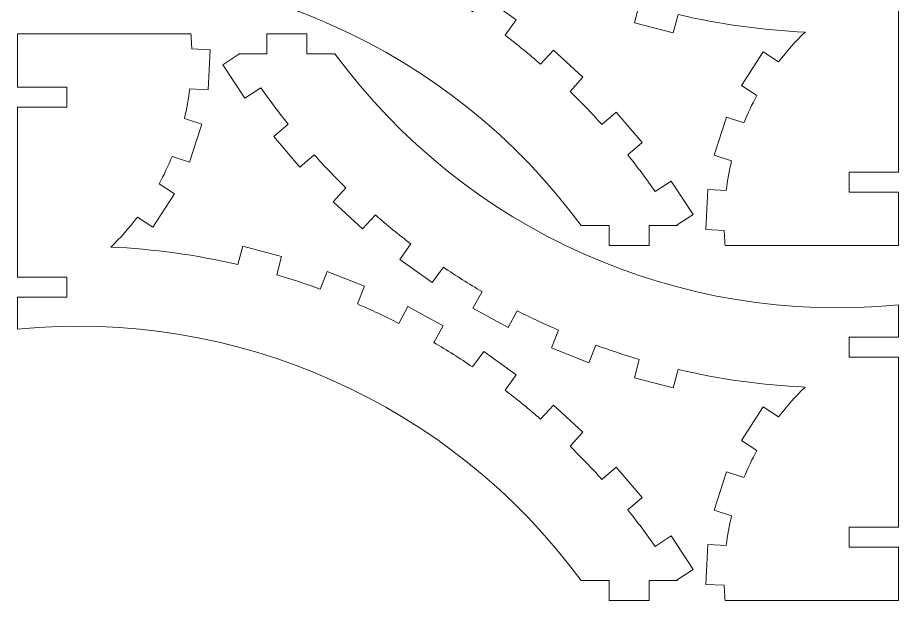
# Model space of a CAD drawing. Header units: millimetres. Extents: x -337 to 336, y -261 to 261.
# Drawn here: x -66.5 to 65.6, y 69.4 to 156.8 of the extents above; entities that cross this region are included whole.
import ezdxf

# ---------------------------------------------------------------- set-up
doc = ezdxf.new("R2010")
doc.units = ezdxf.units.MM
doc.header["$MEASUREMENT"] = 0
doc.layers.add('Camada 1', color=7, linetype='Continuous')

msp = doc.modelspace()

# ---------------------------------------------------------------- linework, layer by layer
at = {"layer": 'Camada 1', "lineweight": 20}
for points in [[(-66.501, 163.2831), (-33.654, 166.5109), (-1.5349, 152.2005), (18.0315, 125.6205), (18.0315, 125.6205), (18.0315, 125.6205), (22.2653, 125.6205), (22.2653, 125.6205), (22.2653, 125.6205), (22.2653, 125.6205), (22.2653, 122.6205), (22.2653, 122.6205), (22.2653, 122.6205), (22.2653, 122.6205), (28.2653, 122.6205), (28.2653, 122.6205), (28.2653, 122.6205), (28.2653, 122.6205), (28.2653, 125.6205), (28.2653, 125.6205), (28.2653, 125.6205), (28.2653, 125.6205), (32.499, 125.6205), (32.499, 125.6205), (32.499, 125.6205), (32.499, 125.6205), (32.4506, 125.6989), (32.4506, 125.6989), (32.4506, 125.6989), (32.4506, 125.6989), (34.8368, 127.2709), (34.8368, 127.2709), (34.8368, 127.2709), (34.8368, 127.2709), (31.5359, 132.2813), (31.5359, 132.2813), (31.5359, 132.2813), (31.5359, 132.2813), (29.1497, 130.7093), (29.1497, 130.7093), (29.1497, 130.7093), (27.8353, 132.586), (26.4603, 134.4194), (25.0266, 136.2067), (25.0266, 136.2067), (25.0266, 136.2067), (27.204, 138.0573), (27.204, 138.0573), (27.204, 138.0573), (27.204, 138.0573), (23.3183, 142.6291), (23.3183, 142.6291), (23.3183, 142.6291), (23.3183, 142.6291), (21.1409, 140.7785), (21.1409, 140.7785), (21.1409, 140.7785), (19.6081, 142.4814), (18.0203, 144.134), (16.38, 145.7337), (16.38, 145.7337), (16.38, 145.7337), (18.3161, 147.8353), (18.3161, 147.8353), (18.3161, 147.8353), (18.3161, 147.8353), (13.9033, 151.9006), (13.9033, 151.9006), (13.9033, 151.9006), (13.9033, 151.9006), (11.9671, 149.799), (11.9671, 149.799), (11.9671, 149.799), (10.2386, 151.3029), (8.4616, 152.7502), (6.6389, 154.1385), (6.6389, 154.1385), (6.6389, 154.1385), (8.3051, 156.4599), (8.3051, 156.4599), (8.3051, 156.4599), (8.3051, 156.4599), (3.4306, 159.9584), (3.4306, 159.9584), (3.4306, 159.9584), (3.4306, 159.9584), (1.7645, 157.637), (1.7645, 157.637), (1.7645, 157.637), (-0.1341, 158.9195), (-2.0739, 160.1399), (-4.0519, 161.2963), (-4.0519, 161.2963), (-4.0519, 161.2963), (-2.6804, 163.8031), (-2.6804, 163.8031), (-2.6804, 163.8031), (-2.6804, 163.8031), (-7.9442, 166.6829), (-7.9442, 166.6829), (-7.9442, 166.6829), (-7.9442, 166.6829), (-9.3157, 164.176), (-9.3157, 164.176), (-9.3157, 164.176), (-11.3561, 165.2182), (-13.43, 166.1936), (-15.5339, 167.1008), (-15.5339, 167.1008), (-15.5339, 167.1008), (-14.4774, 169.7559), (-14.4774, 169.7559), (-14.4774, 169.7559), (-14.4774, 169.7559), (-20.0523, 171.9741), (-20.0523, 171.9741), (-20.0523, 171.9741), (-20.0523, 171.9741), (-21.1088, 169.3191), (-21.1088, 169.3191), (-21.1088, 169.3191), (-23.2608, 170.1054), (-25.4379, 170.8214), (-27.6365, 171.466), (-27.6365, 171.466), (-27.6365, 171.466), (-26.9108, 174.2298), (-26.9108, 174.2298), (-26.9108, 174.2298), (-26.9108, 174.2298), (-32.714, 175.7537), (-32.714, 175.7537), (-32.714, 175.7537), (-32.714, 175.7537), (-33.4398, 172.9899), (-33.4398, 172.9899), (-33.4398, 172.9899), (-39.7002, 174.445), (-46.0804, 175.3255), (-52.501, 175.6205), (-52.501, 175.6205), (-51.0695, 177.0103), (-49.744, 178.5053), (-48.5356, 180.0929), (-48.5356, 180.0929), (-48.5356, 180.0929), (-46.2147, 178.5871), (-46.2147, 178.5871), (-46.2147, 178.5871), (-46.2147, 178.5871), (-42.949, 183.6205), (-42.949, 183.6205), (-42.949, 183.6205), (-42.949, 183.6205), (-45.2699, 185.1263), (-45.2699, 185.1263), (-45.2699, 185.1263), (-44.5461, 186.45), (-43.8976, 187.8135), (-43.3278, 189.2104), (-43.3278, 189.2104), (-43.3278, 189.2104), (-40.6949, 188.3604), (-40.6949, 188.3604), (-40.6949, 188.3604), (-40.6949, 188.3604), (-38.8517, 194.0703), (-38.8517, 194.0703), (-38.8517, 194.0703), (-38.8517, 194.0703), (-41.4845, 194.9202), (-41.4845, 194.9202), (-41.4845, 194.9202), (-41.13, 196.3866), (-40.8587, 197.8719), (-40.672, 199.369), (-40.672, 199.369), (-40.672, 199.369), (-37.9087, 199.2334), (-37.9087, 199.2334), (-37.9087, 199.2334), (-37.9087, 199.2334), (-37.6148, 205.2262), (-37.6148, 205.2262), (-37.6148, 205.2262), (-37.6148, 205.2262), (-40.3781, 205.3618), (-40.3781, 205.3618), (-40.3781, 205.3618), (-40.3978, 206.1157), (-40.4387, 206.8689), (-40.501, 207.6205), (-40.501, 207.6205), (-40.501, 207.6205), (-66.501, 207.6205), (-66.501, 207.6205), (-66.501, 207.6205), (-66.501, 207.6205), (-66.501, 199.6205), (-66.501, 199.6205), (-66.501, 199.6205), (-66.501, 199.6205), (-59.1116, 199.6205), (-59.1116, 199.6205), (-59.1116, 199.6205), (-59.1116, 199.6205), (-59.1116, 196.6205), (-59.1116, 196.6205), (-59.1116, 196.6205), (-59.1116, 196.6205), (-66.501, 196.6205), (-66.501, 196.6205), (-66.501, 196.6205), (-66.501, 193.2488), (-66.501, 189.8771), (-66.501, 186.5054), (-66.501, 186.5054), (-66.501, 186.5054), (-66.501, 181.2253), (-66.501, 181.2253), (-66.501, 181.2253), (-66.501, 181.2253), (-66.501, 180.0763), (-66.501, 180.0763), (-66.501, 180.0763), (-66.501, 180.0763), (-66.501, 176.4869), (-66.501, 176.4869), (-66.501, 176.4869), (-66.501, 176.4869), (-66.501, 175.2987), (-66.501, 175.2987), (-66.501, 175.2987), (-66.501, 175.2987), (-66.501, 173.938), (-66.501, 173.938), (-66.501, 173.938), (-66.501, 173.938), (-66.501, 172.0594), (-66.501, 172.0594), (-66.501, 172.0594), (-66.501, 172.0594), (-66.501, 171.1205), (-66.501, 171.1205), (-66.501, 171.1205), (-66.501, 171.1205), (-59.1116, 171.1205), (-59.1116, 171.1205), (-59.1116, 171.1205), (-59.1116, 171.1205), (-59.1116, 168.1205), (-59.1116, 168.1205), (-59.1116, 168.1205), (-59.1116, 168.1205), (-66.501, 168.1205), (-66.501, 168.1205), (-66.501, 168.1205), (-66.501, 168.1205), (-66.501, 163.2831), (-66.501, 163.2831)], [(65.6344, 166.9579), (32.7874, 163.7301), (0.6683, 178.0405), (-18.8981, 204.6205), (-18.8981, 204.6205), (-18.8981, 204.6205), (-23.1319, 204.6205), (-23.1319, 204.6205), (-23.1319, 204.6205), (-23.1319, 204.6205), (-23.1319, 207.6205), (-23.1319, 207.6205), (-23.1319, 207.6205), (-23.1319, 207.6205), (-29.1319, 207.6205), (-29.1319, 207.6205), (-29.1319, 207.6205), (-29.1319, 207.6205), (-29.1319, 204.6205), (-29.1319, 204.6205), (-29.1319, 204.6205), (-29.1319, 204.6205), (-33.3656, 204.6205), (-33.3656, 204.6205), (-33.3656, 204.6205), (-33.3656, 204.6205), (-33.3172, 204.5421), (-33.3172, 204.5421), (-33.3172, 204.5421), (-33.3172, 204.5421), (-35.7034, 202.9701), (-35.7034, 202.9701), (-35.7034, 202.9701), (-35.7034, 202.9701), (-32.4025, 197.9597), (-32.4025, 197.9597), (-32.4025, 197.9597), (-32.4025, 197.9597), (-30.0163, 199.5317), (-30.0163, 199.5317), (-30.0163, 199.5317), (-28.7019, 197.655), (-27.3269, 195.8216), (-25.8932, 194.0343), (-25.8932, 194.0343), (-25.8932, 194.0343), (-28.0706, 192.1837), (-28.0706, 192.1837), (-28.0706, 192.1837), (-28.0706, 192.1837), (-24.1849, 187.6119), (-24.1849, 187.6119), (-24.1849, 187.6119), (-24.1849, 187.6119), (-22.0075, 189.4625), (-22.0075, 189.4625), (-22.0075, 189.4625), (-20.4747, 187.7596), (-18.8869, 186.107), (-17.2466, 184.5073), (-17.2466, 184.5073), (-17.2466, 184.5073), (-19.1827, 182.4057), (-19.1827, 182.4057), (-19.1827, 182.4057), (-19.1827, 182.4057), (-14.7699, 178.3404), (-14.7699, 178.3404), (-14.7699, 178.3404), (-14.7699, 178.3404), (-12.8337, 180.442), (-12.8337, 180.442), (-12.8337, 180.442), (-11.1052, 178.9381), (-9.3282, 177.4908), (-7.5055, 176.1025), (-7.5055, 176.1025), (-7.5055, 176.1025), (-9.1717, 173.7811), (-9.1717, 173.7811), (-9.1717, 173.7811), (-9.1717, 173.7811), (-4.2972, 170.2826), (-4.2972, 170.2826), (-4.2972, 170.2826), (-4.2972, 170.2826), (-2.6311, 172.604), (-2.6311, 172.604), (-2.6311, 172.604), (-0.7325, 171.3215), (1.2073, 170.1011), (3.1853, 168.9447), (3.1853, 168.9447), (3.1853, 168.9447), (1.8138, 166.4379), (1.8138, 166.4379), (1.8138, 166.4379), (1.8138, 166.4379), (7.0776, 163.5581), (7.0776, 163.5581), (7.0776, 163.5581), (7.0776, 163.5581), (8.4491, 166.065), (8.4491, 166.065), (8.4491, 166.065), (10.4895, 165.0228), (12.5634, 164.0474), (14.6673, 163.1402), (14.6673, 163.1402), (14.6673, 163.1402), (13.6108, 160.4851), (13.6108, 160.4851), (13.6108, 160.4851), (13.6108, 160.4851), (19.1857, 158.2669), (19.1857, 158.2669), (19.1857, 158.2669), (19.1857, 158.2669), (20.2422, 160.9219), (20.2422, 160.9219), (20.2422, 160.9219), (22.3942, 160.1356), (24.5713, 159.4196), (26.7699, 158.775), (26.7699, 158.775), (26.7699, 158.775), (26.0442, 156.0112), (26.0442, 156.0112), (26.0442, 156.0112), (26.0442, 156.0112), (31.8474, 154.4873), (31.8474, 154.4873), (31.8474, 154.4873), (31.8474, 154.4873), (32.5732, 157.2511), (32.5732, 157.2511), (32.5732, 157.2511), (38.8336, 155.796), (45.2138, 154.9155), (51.6344, 154.6205), (51.6344, 154.6205), (50.2029, 153.2307), (48.8774, 151.7357), (47.669, 150.1481), (47.669, 150.1481), (47.669, 150.1481), (45.3481, 151.6539), (45.3481, 151.6539), (45.3481, 151.6539), (45.3481, 151.6539), (42.0824, 146.6205), (42.0824, 146.6205), (42.0824, 146.6205), (42.0824, 146.6205), (44.4033, 145.1147), (44.4033, 145.1147), (44.4033, 145.1147), (43.6795, 143.791), (43.031, 142.4275), (42.4612, 141.0306), (42.4612, 141.0306), (42.4612, 141.0306), (39.8283, 141.8806), (39.8283, 141.8806), (39.8283, 141.8806), (39.8283, 141.8806), (37.9851, 136.1707), (37.9851, 136.1707), (37.9851, 136.1707), (37.9851, 136.1707), (40.6179, 135.3208), (40.6179, 135.3208), (40.6179, 135.3208), (40.2634, 133.8544), (39.9921, 132.3691), (39.8054, 130.872), (39.8054, 130.872), (39.8054, 130.872), (37.0421, 131.0076), (37.0421, 131.0076), (37.0421, 131.0076), (37.0421, 131.0076), (36.7482, 125.0148), (36.7482, 125.0148), (36.7482, 125.0148), (36.7482, 125.0148), (39.5115, 124.8792), (39.5115, 124.8792), (39.5115, 124.8792), (39.5312, 124.1253), (39.5721, 123.3721), (39.6344, 122.6205), (39.6344, 122.6205), (39.6344, 122.6205), (65.6344, 122.6205), (65.6344, 122.6205), (65.6344, 122.6205), (65.6344, 122.6205), (65.6344, 130.6205), (65.6344, 130.6205), (65.6344, 130.6205), (65.6344, 130.6205), (58.245, 130.6205), (58.245, 130.6205), (58.245, 130.6205), (58.245, 130.6205), (58.245, 133.6205), (58.245, 133.6205), (58.245, 133.6205), (58.245, 133.6205), (65.6344, 133.6205), (65.6344, 133.6205), (65.6344, 133.6205), (65.6344, 133.6205), (65.6344, 135.5582), (65.6344, 135.5582), (65.6344, 135.5582), (65.6344, 135.5582), (65.6344, 138.7575), (65.6344, 138.7575), (65.6344, 138.7575), (65.6344, 138.7575), (65.6344, 139.9745), (65.6344, 139.9745), (65.6344, 139.9745), (65.6344, 139.9745), (65.6344, 140.9045), (65.6344, 140.9045), (65.6344, 140.9045), (65.6344, 140.9045), (65.6344, 146.4342), (65.6344, 146.4342), (65.6344, 146.4342), (65.6344, 146.4342), (65.6344, 148.0746), (65.6344, 148.0746), (65.6344, 148.0746), (65.6344, 148.0746), (65.6344, 153.9483), (65.6344, 153.9483), (65.6344, 153.9483), (65.6344, 153.9483), (65.6344, 159.1205), (65.6344, 159.1205), (65.6344, 159.1205), (65.6344, 159.1205), (58.245, 159.1205), (58.245, 159.1205), (58.245, 159.1205), (58.245, 159.1205), (58.245, 162.1205), (58.245, 162.1205), (58.245, 162.1205), (58.245, 162.1205), (65.6344, 162.1205), (65.6344, 162.1205), (65.6344, 162.1205), (65.6344, 162.1205), (65.6344, 166.9579), (65.6344, 166.9579)], [(-66.501, 110.0331), (-33.654, 113.2609), (-1.5349, 98.9505), (18.0315, 72.3705), (18.0315, 72.3705), (18.0315, 72.3705), (22.2653, 72.3705), (22.2653, 72.3705), (22.2653, 72.3705), (22.2653, 72.3705), (22.2653, 69.3705), (22.2653, 69.3705), (22.2653, 69.3705), (22.2653, 69.3705), (28.2653, 69.3705), (28.2653, 69.3705), (28.2653, 69.3705), (28.2653, 69.3705), (28.2653, 72.3705), (28.2653, 72.3705), (28.2653, 72.3705), (28.2653, 72.3705), (32.499, 72.3705), (32.499, 72.3705), (32.499, 72.3705), (32.499, 72.3705), (32.4506, 72.4489), (32.4506, 72.4489), (32.4506, 72.4489), (32.4506, 72.4489), (34.8368, 74.0209), (34.8368, 74.0209), (34.8368, 74.0209), (34.8368, 74.0209), (31.5359, 79.0313), (31.5359, 79.0313), (31.5359, 79.0313), (31.5359, 79.0313), (29.1497, 77.4593), (29.1497, 77.4593), (29.1497, 77.4593), (27.8353, 79.336), (26.4603, 81.1694), (25.0266, 82.9567), (25.0266, 82.9567), (25.0266, 82.9567), (27.204, 84.8073), (27.204, 84.8073), (27.204, 84.8073), (27.204, 84.8073), (23.3183, 89.3791), (23.3183, 89.3791), (23.3183, 89.3791), (23.3183, 89.3791), (21.1409, 87.5285), (21.1409, 87.5285), (21.1409, 87.5285), (19.6081, 89.2314), (18.0203, 90.884), (16.38, 92.4837), (16.38, 92.4837), (16.38, 92.4837), (18.3161, 94.5853), (18.3161, 94.5853), (18.3161, 94.5853), (18.3161, 94.5853), (13.9033, 98.6506), (13.9033, 98.6506), (13.9033, 98.6506), (13.9033, 98.6506), (11.9671, 96.549), (11.9671, 96.549), (11.9671, 96.549), (10.2386, 98.0529), (8.4616, 99.5002), (6.6389, 100.8885), (6.6389, 100.8885), (6.6389, 100.8885), (8.3051, 103.2099), (8.3051, 103.2099), (8.3051, 103.2099), (8.3051, 103.2099), (3.4306, 106.7084), (3.4306, 106.7084), (3.4306, 106.7084), (3.4306, 106.7084), (1.7645, 104.387), (1.7645, 104.387), (1.7645, 104.387), (-0.1341, 105.6695), (-2.0739, 106.8899), (-4.0519, 108.0463), (-4.0519, 108.0463), (-4.0519, 108.0463), (-2.6804, 110.5531), (-2.6804, 110.5531), (-2.6804, 110.5531), (-2.6804, 110.5531), (-7.9442, 113.4329), (-7.9442, 113.4329), (-7.9442, 113.4329), (-7.9442, 113.4329), (-9.3157, 110.926), (-9.3157, 110.926), (-9.3157, 110.926), (-11.3561, 111.9682), (-13.43, 112.9436), (-15.5339, 113.8508), (-15.5339, 113.8508), (-15.5339, 113.8508), (-14.4774, 116.5059), (-14.4774, 116.5059), (-14.4774, 116.5059), (-14.4774, 116.5059), (-20.0523, 118.7241), (-20.0523, 118.7241), (-20.0523, 118.7241), (-20.0523, 118.7241), (-21.1088, 116.0691), (-21.1088, 116.0691), (-21.1088, 116.0691), (-23.2608, 116.8554), (-25.4379, 117.5714), (-27.6365, 118.216), (-27.6365, 118.216), (-27.6365, 118.216), (-26.9108, 120.9798), (-26.9108, 120.9798), (-26.9108, 120.9798), (-26.9108, 120.9798), (-32.714, 122.5037), (-32.714, 122.5037), (-32.714, 122.5037), (-32.714, 122.5037), (-33.4398, 119.7399), (-33.4398, 119.7399), (-33.4398, 119.7399), (-39.7002, 121.195), (-46.0804, 122.0755), (-52.501, 122.3705), (-52.501, 122.3705), (-51.0695, 123.7603), (-49.744, 125.2553), (-48.5356, 126.8429), (-48.5356, 126.8429), (-48.5356, 126.8429), (-46.2147, 125.3371), (-46.2147, 125.3371), (-46.2147, 125.3371), (-46.2147, 125.3371), (-42.949, 130.3705), (-42.949, 130.3705), (-42.949, 130.3705), (-42.949, 130.3705), (-45.2699, 131.8763), (-45.2699, 131.8763), (-45.2699, 131.8763), (-44.5461, 133.2), (-43.8976, 134.5635), (-43.3278, 135.9604), (-43.3278, 135.9604), (-43.3278, 135.9604), (-40.6949, 135.1104), (-40.6949, 135.1104), (-40.6949, 135.1104), (-40.6949, 135.1104), (-38.8517, 140.8203), (-38.8517, 140.8203), (-38.8517, 140.8203), (-38.8517, 140.8203), (-41.4845, 141.6702), (-41.4845, 141.6702), (-41.4845, 141.6702), (-41.13, 143.1366), (-40.8587, 144.6219), (-40.672, 146.119), (-40.672, 146.119), (-40.672, 146.119), (-37.9087, 145.9834), (-37.9087, 145.9834), (-37.9087, 145.9834), (-37.9087, 145.9834), (-37.6148, 151.9762), (-37.6148, 151.9762), (-37.6148, 151.9762), (-37.6148, 151.9762), (-40.3781, 152.1118), (-40.3781, 152.1118), (-40.3781, 152.1118), (-40.3978, 152.8657), (-40.4387, 153.6189), (-40.501, 154.3705), (-40.501, 154.3705), (-40.501, 154.3705), (-66.501, 154.3705), (-66.501, 154.3705), (-66.501, 154.3705), (-66.501, 154.3705), (-66.501, 146.3705), (-66.501, 146.3705), (-66.501, 146.3705), (-66.501, 146.3705), (-59.1116, 146.3705), (-59.1116, 146.3705), (-59.1116, 146.3705), (-59.1116, 146.3705), (-59.1116, 143.3705), (-59.1116, 143.3705), (-59.1116, 143.3705), (-59.1116, 143.3705), (-66.501, 143.3705), (-66.501, 143.3705), (-66.501, 143.3705), (-66.501, 139.9988), (-66.501, 136.6271), (-66.501, 133.2554), (-66.501, 133.2554), (-66.501, 133.2554), (-66.501, 127.9753), (-66.501, 127.9753), (-66.501, 127.9753), (-66.501, 127.9753), (-66.501, 126.8263), (-66.501, 126.8263), (-66.501, 126.8263), (-66.501, 126.8263), (-66.501, 123.2369), (-66.501, 123.2369), (-66.501, 123.2369), (-66.501, 123.2369), (-66.501, 122.0487), (-66.501, 122.0487), (-66.501, 122.0487), (-66.501, 122.0487), (-66.501, 120.688), (-66.501, 120.688), (-66.501, 120.688), (-66.501, 120.688), (-66.501, 118.8094), (-66.501, 118.8094), (-66.501, 118.8094), (-66.501, 118.8094), (-66.501, 117.8705), (-66.501, 117.8705), (-66.501, 117.8705), (-66.501, 117.8705), (-59.1116, 117.8705), (-59.1116, 117.8705), (-59.1116, 117.8705), (-59.1116, 117.8705), (-59.1116, 114.8705), (-59.1116, 114.8705), (-59.1116, 114.8705), (-59.1116, 114.8705), (-66.501, 114.8705), (-66.501, 114.8705), (-66.501, 114.8705), (-66.501, 114.8705), (-66.501, 110.0331), (-66.501, 110.0331)], [(65.6344, 113.7079), (32.7874, 110.4801), (0.6683, 124.7905), (-18.8981, 151.3705), (-18.8981, 151.3705), (-18.8981, 151.3705), (-23.1319, 151.3705), (-23.1319, 151.3705), (-23.1319, 151.3705), (-23.1319, 151.3705), (-23.1319, 154.3705), (-23.1319, 154.3705), (-23.1319, 154.3705), (-23.1319, 154.3705), (-29.1319, 154.3705), (-29.1319, 154.3705), (-29.1319, 154.3705), (-29.1319, 154.3705), (-29.1319, 151.3705), (-29.1319, 151.3705), (-29.1319, 151.3705), (-29.1319, 151.3705), (-33.3656, 151.3705), (-33.3656, 151.3705), (-33.3656, 151.3705), (-33.3656, 151.3705), (-33.3172, 151.2921), (-33.3172, 151.2921), (-33.3172, 151.2921), (-33.3172, 151.2921), (-35.7034, 149.7201), (-35.7034, 149.7201), (-35.7034, 149.7201), (-35.7034, 149.7201), (-32.4025, 144.7097), (-32.4025, 144.7097), (-32.4025, 144.7097), (-32.4025, 144.7097), (-30.0163, 146.2817), (-30.0163, 146.2817), (-30.0163, 146.2817), (-28.7019, 144.405), (-27.3269, 142.5716), (-25.8932, 140.7843), (-25.8932, 140.7843), (-25.8932, 140.7843), (-28.0706, 138.9337), (-28.0706, 138.9337), (-28.0706, 138.9337), (-28.0706, 138.9337), (-24.1849, 134.3619), (-24.1849, 134.3619), (-24.1849, 134.3619), (-24.1849, 134.3619), (-22.0075, 136.2125), (-22.0075, 136.2125), (-22.0075, 136.2125), (-20.4747, 134.5096), (-18.8869, 132.857), (-17.2466, 131.2573), (-17.2466, 131.2573), (-17.2466, 131.2573), (-19.1827, 129.1557), (-19.1827, 129.1557), (-19.1827, 129.1557), (-19.1827, 129.1557), (-14.7699, 125.0904), (-14.7699, 125.0904), (-14.7699, 125.0904), (-14.7699, 125.0904), (-12.8337, 127.192), (-12.8337, 127.192), (-12.8337, 127.192), (-11.1052, 125.6881), (-9.3282, 124.2408), (-7.5055, 122.8525), (-7.5055, 122.8525), (-7.5055, 122.8525), (-9.1717, 120.5311), (-9.1717, 120.5311), (-9.1717, 120.5311), (-9.1717, 120.5311), (-4.2972, 117.0326), (-4.2972, 117.0326), (-4.2972, 117.0326), (-4.2972, 117.0326), (-2.6311, 119.354), (-2.6311, 119.354), (-2.6311, 119.354), (-0.7325, 118.0715), (1.2073, 116.8511), (3.1853, 115.6947), (3.1853, 115.6947), (3.1853, 115.6947), (1.8138, 113.1879), (1.8138, 113.1879), (1.8138, 113.1879), (1.8138, 113.1879), (7.0776, 110.3081), (7.0776, 110.3081), (7.0776, 110.3081), (7.0776, 110.3081), (8.4491, 112.815), (8.4491, 112.815), (8.4491, 112.815), (10.4895, 111.7728), (12.5634, 110.7974), (14.6673, 109.8902), (14.6673, 109.8902), (14.6673, 109.8902), (13.6108, 107.2351), (13.6108, 107.2351), (13.6108, 107.2351), (13.6108, 107.2351), (19.1857, 105.0169), (19.1857, 105.0169), (19.1857, 105.0169), (19.1857, 105.0169), (20.2422, 107.6719), (20.2422, 107.6719), (20.2422, 107.6719), (22.3942, 106.8856), (24.5713, 106.1696), (26.7699, 105.525), (26.7699, 105.525), (26.7699, 105.525), (26.0442, 102.7612), (26.0442, 102.7612), (26.0442, 102.7612), (26.0442, 102.7612), (31.8474, 101.2373), (31.8474, 101.2373), (31.8474, 101.2373), (31.8474, 101.2373), (32.5732, 104.0011), (32.5732, 104.0011), (32.5732, 104.0011), (38.8336, 102.546), (45.2138, 101.6655), (51.6344, 101.3705), (51.6344, 101.3705), (50.2029, 99.9807), (48.8774, 98.4857), (47.669, 96.8981), (47.669, 96.8981), (47.669, 96.8981), (45.3481, 98.4039), (45.3481, 98.4039), (45.3481, 98.4039), (45.3481, 98.4039), (42.0824, 93.3705), (42.0824, 93.3705), (42.0824, 93.3705), (42.0824, 93.3705), (44.4033, 91.8647), (44.4033, 91.8647), (44.4033, 91.8647), (43.6795, 90.541), (43.031, 89.1775), (42.4612, 87.7806), (42.4612, 87.7806), (42.4612, 87.7806), (39.8283, 88.6306), (39.8283, 88.6306), (39.8283, 88.6306), (39.8283, 88.6306), (37.9851, 82.9207), (37.9851, 82.9207), (37.9851, 82.9207), (37.9851, 82.9207), (40.6179, 82.0708), (40.6179, 82.0708), (40.6179, 82.0708), (40.2634, 80.6044), (39.9921, 79.1191), (39.8054, 77.622), (39.8054, 77.622), (39.8054, 77.622), (37.0421, 77.7576), (37.0421, 77.7576), (37.0421, 77.7576), (37.0421, 77.7576), (36.7482, 71.7648), (36.7482, 71.7648), (36.7482, 71.7648), (36.7482, 71.7648), (39.5115, 71.6292), (39.5115, 71.6292), (39.5115, 71.6292), (39.5312, 70.8753), (39.5721, 70.1221), (39.6344, 69.3705), (39.6344, 69.3705), (39.6344, 69.3705), (65.6344, 69.3705), (65.6344, 69.3705), (65.6344, 69.3705), (65.6344, 69.3705), (65.6344, 77.3705), (65.6344, 77.3705), (65.6344, 77.3705), (65.6344, 77.3705), (58.245, 77.3705), (58.245, 77.3705), (58.245, 77.3705), (58.245, 77.3705), (58.245, 80.3705), (58.245, 80.3705), (58.245, 80.3705), (58.245, 80.3705), (65.6344, 80.3705), (65.6344, 80.3705), (65.6344, 80.3705), (65.6344, 80.3705), (65.6344, 82.3082), (65.6344, 82.3082), (65.6344, 82.3082), (65.6344, 82.3082), (65.6344, 85.5075), (65.6344, 85.5075), (65.6344, 85.5075), (65.6344, 85.5075), (65.6344, 86.7245), (65.6344, 86.7245), (65.6344, 86.7245), (65.6344, 86.7245), (65.6344, 87.6545), (65.6344, 87.6545), (65.6344, 87.6545), (65.6344, 87.6545), (65.6344, 93.1842), (65.6344, 93.1842), (65.6344, 93.1842), (65.6344, 93.1842), (65.6344, 94.8246), (65.6344, 94.8246), (65.6344, 94.8246), (65.6344, 94.8246), (65.6344, 100.6983), (65.6344, 100.6983), (65.6344, 100.6983), (65.6344, 100.6983), (65.6344, 105.8705), (65.6344, 105.8705), (65.6344, 105.8705), (65.6344, 105.8705), (58.245, 105.8705), (58.245, 105.8705), (58.245, 105.8705), (58.245, 105.8705), (58.245, 108.8705), (58.245, 108.8705), (58.245, 108.8705), (58.245, 108.8705), (65.6344, 108.8705), (65.6344, 108.8705), (65.6344, 108.8705), (65.6344, 108.8705), (65.6344, 113.7079), (65.6344, 113.7079)]]:
    msp.add_open_spline(points, degree=3, knots=[0, 0, 0, 0, 0.01515152, 0.01515152, 0.01515152, 0.01515152, 0.03030303, 0.03030303, 0.03030303, 0.03030303, 0.04545455, 0.04545455, 0.04545455, 0.04545455, 0.06060606, 0.06060606, 0.06060606, 0.06060606, 0.07575758, 0.07575758, 0.07575758, 0.07575758, 0.09090909, 0.09090909, 0.09090909, 0.09090909, 0.10606061, 0.10606061, 0.10606061, 0.10606061, 0.12121212, 0.12121212, 0.12121212, 0.12121212, 0.13636364, 0.13636364, 0.13636364, 0.13636364, 0.15151515, 0.15151515, 0.15151515, 0.15151515, 0.16666667, 0.16666667, 0.16666667, 0.16666667, 0.18181818, 0.18181818, 0.18181818, 0.18181818, 0.1969697, 0.1969697, 0.1969697, 0.1969697, 0.21212121, 0.21212121, 0.21212121, 0.21212121, 0.22727273, 0.22727273, 0.22727273, 0.22727273, 0.24242424, 0.24242424, 0.24242424, 0.24242424, 0.25757576, 0.25757576, 0.25757576, 0.25757576, 0.27272727, 0.27272727, 0.27272727, 0.27272727, 0.28787879, 0.28787879, 0.28787879, 0.28787879, 0.3030303, 0.3030303, 0.3030303, 0.3030303, 0.31818182, 0.31818182, 0.31818182, 0.31818182, 0.33333333, 0.33333333, 0.33333333, 0.33333333, 0.34848485, 0.34848485, 0.34848485, 0.34848485, 0.36363636, 0.36363636, 0.36363636, 0.36363636, 0.37878788, 0.37878788, 0.37878788, 0.37878788, 0.39393939, 0.39393939, 0.39393939, 0.39393939, 0.40909091, 0.40909091, 0.40909091, 0.40909091, 0.42424242, 0.42424242, 0.42424242, 0.42424242, 0.43939394, 0.43939394, 0.43939394, 0.43939394, 0.45454545, 0.45454545, 0.45454545, 0.45454545, 0.46969697, 0.46969697, 0.46969697, 0.46969697, 0.48484848, 0.48484848, 0.48484848, 0.48484848, 0.5, 0.5, 0.5, 0.5, 0.51515152, 0.51515152, 0.51515152, 0.51515152, 0.53030303, 0.53030303, 0.53030303, 0.53030303, 0.54545455, 0.54545455, 0.54545455, 0.54545455, 0.56060606, 0.56060606, 0.56060606, 0.56060606, 0.57575758, 0.57575758, 0.57575758, 0.57575758, 0.59090909, 0.59090909, 0.59090909, 0.59090909, 0.60606061, 0.60606061, 0.60606061, 0.60606061, 0.62121212, 0.62121212, 0.62121212, 0.62121212, 0.63636364, 0.63636364, 0.63636364, 0.63636364, 0.65151515, 0.65151515, 0.65151515, 0.65151515, 0.66666667, 0.66666667, 0.66666667, 0.66666667, 0.68181818, 0.68181818, 0.68181818, 0.68181818, 0.6969697, 0.6969697, 0.6969697, 0.6969697, 0.71212121, 0.71212121, 0.71212121, 0.71212121, 0.72727273, 0.72727273, 0.72727273, 0.72727273, 0.74242424, 0.74242424, 0.74242424, 0.74242424, 0.75757576, 0.75757576, 0.75757576, 0.75757576, 0.77272727, 0.77272727, 0.77272727, 0.77272727, 0.78787879, 0.78787879, 0.78787879, 0.78787879, 0.8030303, 0.8030303, 0.8030303, 0.8030303, 0.81818182, 0.81818182, 0.81818182, 0.81818182, 0.83333333, 0.83333333, 0.83333333, 0.83333333, 0.84848485, 0.84848485, 0.84848485, 0.84848485, 0.86363636, 0.86363636, 0.86363636, 0.86363636, 0.87878788, 0.87878788, 0.87878788, 0.87878788, 0.89393939, 0.89393939, 0.89393939, 0.89393939, 0.90909091, 0.90909091, 0.90909091, 0.90909091, 0.92424242, 0.92424242, 0.92424242, 0.92424242, 0.93939394, 0.93939394, 0.93939394, 0.93939394, 0.95454545, 0.95454545, 0.95454545, 0.95454545, 0.96969697, 0.96969697, 0.96969697, 0.96969697, 1, 1, 1, 1], dxfattribs=at)

doc.saveas('drawing.dxf')
